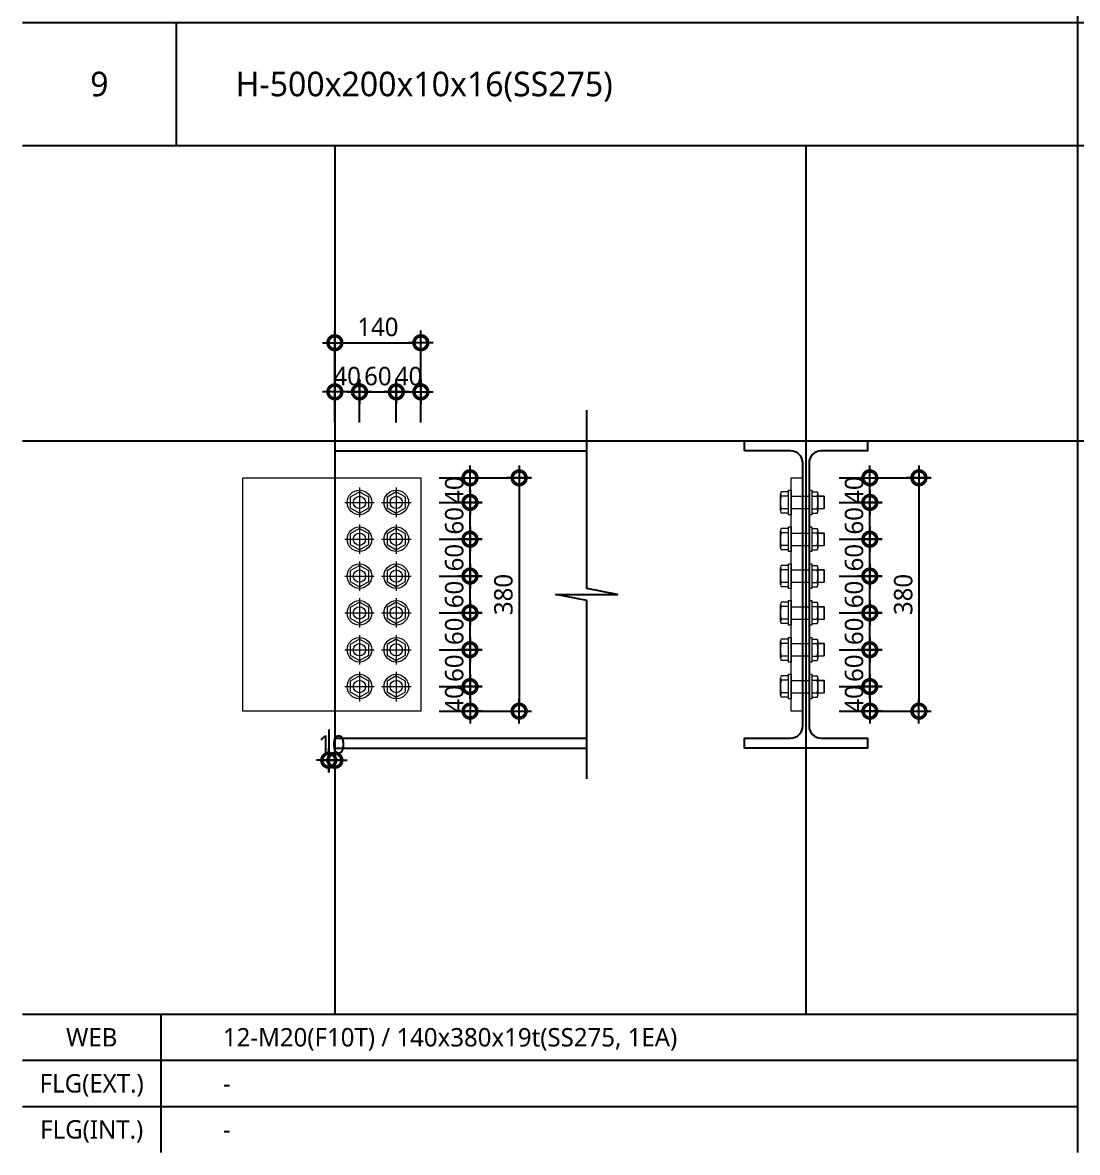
# Model space of a CAD drawing. Header units: millimetres. Extents: x 465 to 8156, y 210 to 5730.
# Drawn here: x 465 to 2182, y 210 to 2050 of the extents above; entities that cross this region are included whole.
import ezdxf
from ezdxf.enums import TextEntityAlignment as Align
from ezdxf.lldxf.tags import DXFTag

# ---------------------------------------------------------------- set-up
doc = ezdxf.new("R2010")
doc.units = ezdxf.units.MM
doc.header["$LTSCALE"] = 10
doc.linetypes.add('HID', pattern=[3.45, 2.25, -1.2])
doc.layers.get('Defpoints').update_dxf_attribs({"color": 137})
doc.layers.add('Anchor Bolt', color=4, linetype='Continuous', lineweight=0)
doc.layers.add('Plate', color=3, linetype='Continuous', lineweight=0)
for name, color, linetype in [('DIM', 7, 'Continuous'), ('STEEL', 4, 'Continuous'), ('SYM', 6, 'Continuous'), ('TABLE', 7, 'Continuous'), ('TEXT', 3, 'Continuous')]:
    doc.layers.add(name, color=color, linetype=linetype)
doc.layers.add('TEMP', color=171, linetype='Continuous', plot=False)
doc.styles.add('S1', font='malgun.ttf')
doc.styles.add('스타일1', font='malgun.ttf')
tags = doc.linetypes.add('DASHED0', pattern=[1, 0.5, -0.5]).pattern_tags.tags
tags[6:7] = [DXFTag(74, 4), DXFTag(75, 0), DXFTag(340, '0'), DXFTag(46, 0.0), DXFTag(50, 0.0), DXFTag(44, 0.0), DXFTag(45, 0.0)]
tags[4:5] = [DXFTag(74, 4), DXFTag(75, 0), DXFTag(340, '0'), DXFTag(46, 0.0), DXFTag(50, 0.0), DXFTag(44, 0.0), DXFTag(45, 0.0)]
doc.dimstyles.new('CJA-10', dxfattribs={"dimscale": 10, "dimtxt": 3, "dimasz": 1, "dimexe": 2, "dimexo": 3, "dimgap": 1, "dimtad": 1, "dimdec": 0, "dimzin": 1, "dimdsep": 46, "dimlunit": 6, "dimtxsty": '스타일1', "dimblk": 'GAUN-DOT', "dimcen": -2, "dimdle": 2, "dimclrd": 256, "dimclre": 256, "dimclrt": 3, "dimadec": 0, "dimazin": 0, "dimtfac": 1, "dimtdec": 0, "dimtix": 1, "dimtmove": 2, "dimatfit": 3, "dimldrblk": 'DOTSMALL', "dimfxl": 1, "dimtolj": 1, "dimtzin": 1, "dimarcsym": 0})

# ---------------------------------------------------------------- blocks, each defined once
blk = doc.blocks.new('HEADED_HT_BOLT-PLAN-M20F10T')
at = {"layer": 'Anchor Bolt', "color": 1}
for p, q in [((0, 24), (0, -24)), ((-24, 0), (24, 0))]:
    blk.add_line(p, q, dxfattribs=at)
at = {"layer": 'Anchor Bolt'}
blk.add_lwpolyline([(0, 17.3), (-15, 8.7), (-15, -8.7), (0, -17.3), (15, -8.7), (15, 8.7), (0, 17.3)], dxfattribs=at)
at = {"layer": 'Anchor Bolt', "color": 8}
blk.add_circle((0, 0), 20, dxfattribs=at)
at = {"layer": 'Anchor Bolt'}
blk.add_circle((0, 0), 10, dxfattribs=at)
blk = doc.blocks.new('HEADED_HT_BOLT-HEAD-M20')
for p, q in [((-20, 0), (-20, 4.5)), ((-20, 4.5), (20, 4.5)), ((20, 0), (-20, 0)), ((-17.3, 4.5), (-17.3, 16.2)), ((-17.3, 4.5), (17.3, 4.5)), ((-13.9, 17.5), (13.9, 17.5)), ((-10.4, 4.5), (-10.4, 16.2)), ((10.4, 4.5), (10.4, 16.2)), ((17.3, 4.5), (17.3, 16.2)), ((20, 4.5), (20, 0))]:
    blk.add_line(p, q)
for centre, radius, start, end in [((-13.9, 12.2), 5.27, 48.86, 131.14), ((0, -24.7), 42.2, 75.7395, 104.2605), ((13.9, 12.2), 5.27, 48.86, 131.14)]:
    blk.add_arc(centre, radius, start, end)
blk = doc.blocks.new('HEADED_HT_BOLT-TAIL-M20')
for p, q in [((-10.5, 24), (-10, 24.5)), ((-10.5, 14.5), (-10.5, 24)), ((-10.5, 24), (10.5, 24)), ((-10, 24.5), (10, 24.5)), ((-10, 14.5), (-10, 24.5)), ((10, 24.5), (10.5, 24)), ((10, 14.5), (10, 24.5)), ((10.5, 24), (10.5, 14.5)), ((-20, 0), (-20, 4.5)), ((-20, 4.5), (20, 4.5)), ((20, 0), (-20, 0)), ((-17.3, 4.5), (-17.3, 13.5)), ((-17.3, 4.5), (17.3, 4.5)), ((-13.9, 14.5), (13.9, 14.5)), ((-10.4, 4.5), (-10.4, 13.5)), ((10.4, 4.5), (10.4, 13.5)), ((17.3, 4.5), (17.3, 13.5)), ((20, 4.5), (20, 0))]:
    blk.add_line(p, q)
for centre, radius, start, end in [((-13.9, 8), 6.5, 57.7958, 122.2042), ((0, -40), 54.5, 79.0073, 100.9927), ((13.9, 8), 6.5, 57.7958, 122.2042)]:
    blk.add_arc(centre, radius, start, end)
blk = doc.blocks.new('GAUN-DOT')
at = {"linetype": 'ByBlock'}
for p, q in [((0, -2), (0, 2)), ((2, 0), (-2, 0))]:
    blk.add_line(p, q, dxfattribs=at)
at = {"const_width": 2.25}
blk.add_lwpolyline([(0, 0.28125, 1), (0, -0.28125, 1)], format="xyb", close=True, dxfattribs=at)
blk = doc.blocks.new('*D42')
at = {"layer": 'Defpoints', "color": 0, "transparency": 16777216}
for p in [(1113.5, 968.6), (1113.5, 928.6), (1193.5, 928.6)]:
    blk.add_point(p, dxfattribs=at)
at = {"layer": 'DIM', "lineweight": -2, "transparency": 16777216}
for p, q in [((1193.5, 978.6), (1193.5, 988.6)), ((1143.5, 968.6), (1213.5, 968.6)), ((1193.5, 968.6), (1193.5, 928.6)), ((1143.5, 928.6), (1213.5, 928.6)), ((1193.5, 918.6), (1193.5, 908.6))]:
    blk.add_line(p, q, dxfattribs=at)
at = {"layer": 'DIM', "lineweight": -2, "transparency": 16777216, "xscale": 10, "yscale": 10, "zscale": 10}
for p, rotation in [((1193.5, 968.6), 270), ((1193.5, 928.6), 90)]:
    blk.add_blockref('GAUN-DOT', p, dxfattribs=dict(at, rotation=rotation))
at = {"layer": 'DIM', "color": 3, "transparency": 16777216, "insert": (1168, 948.6), "char_height": 30, "attachment_point": 5, "rotation": 90, "style": '스타일1'}
blk.add_mtext('\\A1;40', dxfattribs=at)
blk = doc.blocks.new('_DotSmall')
at = {"color": 0, "linetype": 'ByBlock', "const_width": 0.5}
blk.add_lwpolyline([(-0.0625, 0, 1), (0.0625, 0, 1)], format="xyb", close=True, dxfattribs=at)
blk = doc.blocks.new('*D43')
at = {"layer": 'Defpoints', "color": 0, "transparency": 16777216}
for p in [(1113.5, 1028.6), (1193.5, 1028.6), (1113.5, 968.6)]:
    blk.add_point(p, dxfattribs=at)
at = {"layer": 'DIM', "lineweight": -2, "transparency": 16777216}
for p, q in [((1193.5, 1038.6), (1193.5, 1048.6)), ((1143.5, 1028.6), (1213.5, 1028.6)), ((1193.5, 968.6), (1193.5, 1028.6)), ((1143.5, 968.6), (1213.5, 968.6)), ((1193.5, 958.6), (1193.5, 948.6))]:
    blk.add_line(p, q, dxfattribs=at)
at = {"layer": 'DIM', "lineweight": -2, "transparency": 16777216, "xscale": 10, "yscale": 10, "zscale": 10}
for p, rotation in [((1193.5, 1028.6), 270), ((1193.5, 968.6), 90)]:
    blk.add_blockref('GAUN-DOT', p, dxfattribs=dict(at, rotation=rotation))
at = {"layer": 'DIM', "color": 3, "transparency": 16777216, "insert": (1168, 998.6), "char_height": 30, "attachment_point": 5, "rotation": 90, "style": '스타일1'}
blk.add_mtext('\\A1;60', dxfattribs=at)
blk = doc.blocks.new('*D44')
at = {"layer": 'Defpoints', "color": 0, "transparency": 16777216}
for p in [(1113.5, 1088.6), (1193.5, 1088.6), (1113.5, 1028.6)]:
    blk.add_point(p, dxfattribs=at)
at = {"layer": 'DIM', "lineweight": -2, "transparency": 16777216}
for p, q in [((1193.5, 1098.6), (1193.5, 1108.6)), ((1143.5, 1088.6), (1213.5, 1088.6)), ((1193.5, 1028.6), (1193.5, 1088.6)), ((1143.5, 1028.6), (1213.5, 1028.6)), ((1193.5, 1018.6), (1193.5, 1008.6))]:
    blk.add_line(p, q, dxfattribs=at)
at = {"layer": 'DIM', "lineweight": -2, "transparency": 16777216, "xscale": 10, "yscale": 10, "zscale": 10}
for p, rotation in [((1193.5, 1088.6), 270), ((1193.5, 1028.6), 90)]:
    blk.add_blockref('GAUN-DOT', p, dxfattribs=dict(at, rotation=rotation))
at = {"layer": 'DIM', "color": 3, "transparency": 16777216, "insert": (1168, 1058.6), "char_height": 30, "attachment_point": 5, "rotation": 90, "style": '스타일1'}
blk.add_mtext('\\A1;60', dxfattribs=at)
blk = doc.blocks.new('*D45')
at = {"layer": 'Defpoints', "color": 0, "transparency": 16777216}
for p in [(1113.5, 1148.6), (1193.5, 1148.6), (1113.5, 1088.6)]:
    blk.add_point(p, dxfattribs=at)
at = {"layer": 'DIM', "lineweight": -2, "transparency": 16777216}
for p, q in [((1193.5, 1158.6), (1193.5, 1168.6)), ((1143.5, 1148.6), (1213.5, 1148.6)), ((1193.5, 1088.6), (1193.5, 1148.6)), ((1143.5, 1088.6), (1213.5, 1088.6)), ((1193.5, 1078.6), (1193.5, 1068.6))]:
    blk.add_line(p, q, dxfattribs=at)
at = {"layer": 'DIM', "lineweight": -2, "transparency": 16777216, "xscale": 10, "yscale": 10, "zscale": 10}
for p, rotation in [((1193.5, 1148.6), 270), ((1193.5, 1088.6), 90)]:
    blk.add_blockref('GAUN-DOT', p, dxfattribs=dict(at, rotation=rotation))
at = {"layer": 'DIM', "color": 3, "transparency": 16777216, "insert": (1168, 1118.6), "char_height": 30, "attachment_point": 5, "rotation": 90, "style": '스타일1'}
blk.add_mtext('\\A1;60', dxfattribs=at)
blk = doc.blocks.new('*D46')
at = {"layer": 'Defpoints', "color": 0, "transparency": 16777216}
for p in [(1113.5, 1208.6), (1193.5, 1208.6), (1113.5, 1148.6)]:
    blk.add_point(p, dxfattribs=at)
at = {"layer": 'DIM', "lineweight": -2, "transparency": 16777216}
for p, q in [((1193.5, 1218.6), (1193.5, 1228.6)), ((1143.5, 1208.6), (1213.5, 1208.6)), ((1193.5, 1148.6), (1193.5, 1208.6)), ((1143.5, 1148.6), (1213.5, 1148.6)), ((1193.5, 1138.6), (1193.5, 1128.6))]:
    blk.add_line(p, q, dxfattribs=at)
at = {"layer": 'DIM', "lineweight": -2, "transparency": 16777216, "xscale": 10, "yscale": 10, "zscale": 10}
for p, rotation in [((1193.5, 1208.6), 270), ((1193.5, 1148.6), 90)]:
    blk.add_blockref('GAUN-DOT', p, dxfattribs=dict(at, rotation=rotation))
at = {"layer": 'DIM', "color": 3, "transparency": 16777216, "insert": (1168, 1178.6), "char_height": 30, "attachment_point": 5, "rotation": 90, "style": '스타일1'}
blk.add_mtext('\\A1;60', dxfattribs=at)
blk = doc.blocks.new('*D47')
at = {"layer": 'Defpoints', "color": 0, "transparency": 16777216}
for p in [(1113.5, 1268.6), (1193.5, 1268.6), (1113.5, 1208.6)]:
    blk.add_point(p, dxfattribs=at)
at = {"layer": 'DIM', "lineweight": -2, "transparency": 16777216}
for p, q in [((1193.5, 1278.6), (1193.5, 1288.6)), ((1143.5, 1268.6), (1213.5, 1268.6)), ((1193.5, 1208.6), (1193.5, 1268.6)), ((1143.5, 1208.6), (1213.5, 1208.6)), ((1193.5, 1198.6), (1193.5, 1188.6))]:
    blk.add_line(p, q, dxfattribs=at)
at = {"layer": 'DIM', "lineweight": -2, "transparency": 16777216, "xscale": 10, "yscale": 10, "zscale": 10}
for p, rotation in [((1193.5, 1268.6), 270), ((1193.5, 1208.6), 90)]:
    blk.add_blockref('GAUN-DOT', p, dxfattribs=dict(at, rotation=rotation))
at = {"layer": 'DIM', "color": 3, "transparency": 16777216, "insert": (1168, 1238.6), "char_height": 30, "attachment_point": 5, "rotation": 90, "style": '스타일1'}
blk.add_mtext('\\A1;60', dxfattribs=at)
blk = doc.blocks.new('*D48')
at = {"layer": 'Defpoints', "color": 0, "transparency": 16777216}
for p in [(1113.5, 1308.6), (1193.5, 1308.6), (1113.5, 1268.6)]:
    blk.add_point(p, dxfattribs=at)
at = {"layer": 'DIM', "lineweight": -2, "transparency": 16777216}
for p, q in [((1193.5, 1318.6), (1193.5, 1328.6)), ((1143.5, 1308.6), (1213.5, 1308.6)), ((1193.5, 1268.6), (1193.5, 1308.6)), ((1143.5, 1268.6), (1213.5, 1268.6)), ((1193.5, 1258.6), (1193.5, 1248.6))]:
    blk.add_line(p, q, dxfattribs=at)
at = {"layer": 'DIM', "lineweight": -2, "transparency": 16777216, "xscale": 10, "yscale": 10, "zscale": 10}
for p, rotation in [((1193.5, 1308.6), 270), ((1193.5, 1268.6), 90)]:
    blk.add_blockref('GAUN-DOT', p, dxfattribs=dict(at, rotation=rotation))
at = {"layer": 'DIM', "color": 3, "transparency": 16777216, "insert": (1168, 1288.6), "char_height": 30, "attachment_point": 5, "rotation": 90, "style": '스타일1'}
blk.add_mtext('\\A1;40', dxfattribs=at)
blk = doc.blocks.new('*D49')
at = {"layer": 'Defpoints', "color": 0, "transparency": 16777216}
for p in [(1113.5, 1308.6), (1113.5, 928.6), (1273.5, 928.6)]:
    blk.add_point(p, dxfattribs=at)
at = {"layer": 'DIM', "lineweight": -2, "transparency": 16777216}
for p, q in [((1143.5, 1308.6), (1293.5, 1308.6)), ((1273.5, 1298.6), (1273.5, 938.6)), ((1143.5, 928.6), (1293.5, 928.6))]:
    blk.add_line(p, q, dxfattribs=at)
at = {"layer": 'DIM', "lineweight": -2, "transparency": 16777216, "xscale": 10, "yscale": 10, "zscale": 10}
for p, rotation in [((1273.5, 1308.6), 90), ((1273.5, 928.6), 270)]:
    blk.add_blockref('GAUN-DOT', p, dxfattribs=dict(at, rotation=rotation))
at = {"layer": 'DIM', "color": 3, "transparency": 16777216, "insert": (1248, 1118.6), "char_height": 30, "attachment_point": 5, "rotation": 90, "style": '스타일1'}
blk.add_mtext('\\A1;380', dxfattribs=at)
blk = doc.blocks.new('*D50')
at = {"layer": 'Defpoints', "color": 0, "transparency": 16777216}
for p in [(973.5, 1448.6), (973.5, 1368.6), (1013.5, 1368.6)]:
    blk.add_point(p, dxfattribs=at)
at = {"layer": 'DIM', "lineweight": -2, "transparency": 16777216}
for p, q in [((973.5, 1398.6), (973.5, 1468.6)), ((1013.5, 1398.6), (1013.5, 1468.6)), ((963.5, 1448.6), (953.5, 1448.6)), ((1013.5, 1448.6), (973.5, 1448.6)), ((1023.5, 1448.6), (1033.5, 1448.6))]:
    blk.add_line(p, q, dxfattribs=at)
at = {"layer": 'DIM', "lineweight": -2, "transparency": 16777216, "xscale": 10, "yscale": 10, "zscale": 10}
blk.add_blockref('GAUN-DOT', (973.5, 1448.6), dxfattribs=at)
at = {"layer": 'DIM', "lineweight": -2, "transparency": 16777216, "xscale": 10, "yscale": 10, "zscale": 10, "rotation": 180}
blk.add_blockref('GAUN-DOT', (1013.5, 1448.6), dxfattribs=at)
at = {"layer": 'DIM', "color": 3, "transparency": 16777216, "insert": (993.5, 1474.1), "char_height": 30, "attachment_point": 5, "style": '스타일1'}
blk.add_mtext('\\A1;40', dxfattribs=at)
blk = doc.blocks.new('*D51')
at = {"layer": 'Defpoints', "color": 0, "transparency": 16777216}
for p in [(1073.5, 1448.6), (1013.5, 1368.6), (1073.5, 1368.6)]:
    blk.add_point(p, dxfattribs=at)
at = {"layer": 'DIM', "lineweight": -2, "transparency": 16777216}
for p, q in [((1013.5, 1398.6), (1013.5, 1468.6)), ((1073.5, 1398.6), (1073.5, 1468.6)), ((1003.5, 1448.6), (993.5, 1448.6)), ((1013.5, 1448.6), (1073.5, 1448.6)), ((1083.5, 1448.6), (1093.5, 1448.6))]:
    blk.add_line(p, q, dxfattribs=at)
at = {"layer": 'DIM', "lineweight": -2, "transparency": 16777216, "xscale": 10, "yscale": 10, "zscale": 10}
blk.add_blockref('GAUN-DOT', (1013.5, 1448.6), dxfattribs=at)
at = {"layer": 'DIM', "lineweight": -2, "transparency": 16777216, "xscale": 10, "yscale": 10, "zscale": 10, "rotation": 180}
blk.add_blockref('GAUN-DOT', (1073.5, 1448.6), dxfattribs=at)
at = {"layer": 'DIM', "color": 3, "transparency": 16777216, "insert": (1043.5, 1474.1), "char_height": 30, "attachment_point": 5, "style": '스타일1'}
blk.add_mtext('\\A1;60', dxfattribs=at)
blk = doc.blocks.new('*D52')
at = {"layer": 'Defpoints', "color": 0, "transparency": 16777216}
for p in [(1113.5, 1448.6), (1073.5, 1368.6), (1113.5, 1368.6)]:
    blk.add_point(p, dxfattribs=at)
at = {"layer": 'DIM', "lineweight": -2, "transparency": 16777216}
for p, q in [((1073.5, 1398.6), (1073.5, 1468.6)), ((1113.5, 1398.6), (1113.5, 1468.6)), ((1063.5, 1448.6), (1053.5, 1448.6)), ((1073.5, 1448.6), (1113.5, 1448.6)), ((1123.5, 1448.6), (1133.5, 1448.6))]:
    blk.add_line(p, q, dxfattribs=at)
at = {"layer": 'DIM', "lineweight": -2, "transparency": 16777216, "xscale": 10, "yscale": 10, "zscale": 10}
blk.add_blockref('GAUN-DOT', (1073.5, 1448.6), dxfattribs=at)
at = {"layer": 'DIM', "lineweight": -2, "transparency": 16777216, "xscale": 10, "yscale": 10, "zscale": 10, "rotation": 180}
blk.add_blockref('GAUN-DOT', (1113.5, 1448.6), dxfattribs=at)
at = {"layer": 'DIM', "color": 3, "transparency": 16777216, "insert": (1093.5, 1474.1), "char_height": 30, "attachment_point": 5, "style": '스타일1'}
blk.add_mtext('\\A1;40', dxfattribs=at)
blk = doc.blocks.new('*D53')
at = {"layer": 'Defpoints', "color": 0, "transparency": 16777216}
for p in [(1113.5, 1528.6), (973.5, 1368.6), (1113.5, 1368.6)]:
    blk.add_point(p, dxfattribs=at)
at = {"layer": 'DIM', "lineweight": -2, "transparency": 16777216}
for p, q in [((973.5, 1398.6), (973.5, 1548.6)), ((1113.5, 1398.6), (1113.5, 1548.6)), ((983.5, 1528.6), (1103.5, 1528.6))]:
    blk.add_line(p, q, dxfattribs=at)
at = {"layer": 'DIM', "lineweight": -2, "transparency": 16777216, "xscale": 10, "yscale": 10, "zscale": 10, "rotation": 180}
blk.add_blockref('GAUN-DOT', (973.5, 1528.6), dxfattribs=at)
at = {"layer": 'DIM', "lineweight": -2, "transparency": 16777216, "xscale": 10, "yscale": 10, "zscale": 10}
blk.add_blockref('GAUN-DOT', (1113.5, 1528.6), dxfattribs=at)
at = {"layer": 'DIM', "color": 3, "transparency": 16777216, "insert": (1043.5, 1554.2), "char_height": 30, "attachment_point": 5, "style": '스타일1'}
blk.add_mtext('\\A1;140', dxfattribs=at)
blk = doc.blocks.new('*D54')
at = {"layer": 'Defpoints', "color": 0, "transparency": 16777216}
for p in [(963.5, 928.6), (973.5, 928.6), (963.5, 848.6)]:
    blk.add_point(p, dxfattribs=at)
at = {"layer": 'DIM', "lineweight": -2, "transparency": 16777216}
for p, q in [((963.5, 898.6), (963.5, 828.6)), ((973.5, 898.6), (973.5, 828.6)), ((953.5, 848.6), (943.5, 848.6)), ((973.5, 848.6), (963.5, 848.6)), ((983.5, 848.6), (993.5, 848.6))]:
    blk.add_line(p, q, dxfattribs=at)
at = {"layer": 'DIM', "lineweight": -2, "transparency": 16777216, "xscale": 10, "yscale": 10, "zscale": 10}
blk.add_blockref('GAUN-DOT', (963.5, 848.6), dxfattribs=at)
at = {"layer": 'DIM', "lineweight": -2, "transparency": 16777216, "xscale": 10, "yscale": 10, "zscale": 10, "rotation": 180}
blk.add_blockref('GAUN-DOT', (973.5, 848.6), dxfattribs=at)
at = {"layer": 'DIM', "color": 3, "transparency": 16777216, "insert": (968.5, 874.2), "char_height": 30, "attachment_point": 5, "style": '스타일1'}
blk.add_mtext('\\A1;10', dxfattribs=at)
blk = doc.blocks.new('*D55')
at = {"layer": 'Defpoints', "color": 0, "transparency": 16777216}
for p in [(1764.5, 968.6), (1764.5, 928.6), (1844.5, 928.6)]:
    blk.add_point(p, dxfattribs=at)
at = {"layer": 'DIM', "lineweight": -2, "transparency": 16777216}
for p, q in [((1844.5, 978.6), (1844.5, 988.6)), ((1794.5, 968.6), (1864.5, 968.6)), ((1844.5, 968.6), (1844.5, 928.6)), ((1794.5, 928.6), (1864.5, 928.6)), ((1844.5, 918.6), (1844.5, 908.6))]:
    blk.add_line(p, q, dxfattribs=at)
at = {"layer": 'DIM', "lineweight": -2, "transparency": 16777216, "xscale": 10, "yscale": 10, "zscale": 10}
for p, rotation in [((1844.5, 968.6), 270), ((1844.5, 928.6), 90)]:
    blk.add_blockref('GAUN-DOT', p, dxfattribs=dict(at, rotation=rotation))
at = {"layer": 'DIM', "color": 3, "transparency": 16777216, "insert": (1819, 948.6), "char_height": 30, "attachment_point": 5, "rotation": 90, "style": '스타일1'}
blk.add_mtext('\\A1;40', dxfattribs=at)
blk = doc.blocks.new('*D56')
at = {"layer": 'Defpoints', "color": 0, "transparency": 16777216}
for p in [(1764.5, 1028.6), (1844.5, 1028.6), (1764.5, 968.6)]:
    blk.add_point(p, dxfattribs=at)
at = {"layer": 'DIM', "lineweight": -2, "transparency": 16777216}
for p, q in [((1844.5, 1038.6), (1844.5, 1048.6)), ((1794.5, 1028.6), (1864.5, 1028.6)), ((1844.5, 968.6), (1844.5, 1028.6)), ((1794.5, 968.6), (1864.5, 968.6)), ((1844.5, 958.6), (1844.5, 948.6))]:
    blk.add_line(p, q, dxfattribs=at)
at = {"layer": 'DIM', "lineweight": -2, "transparency": 16777216, "xscale": 10, "yscale": 10, "zscale": 10}
for p, rotation in [((1844.5, 1028.6), 270), ((1844.5, 968.6), 90)]:
    blk.add_blockref('GAUN-DOT', p, dxfattribs=dict(at, rotation=rotation))
at = {"layer": 'DIM', "color": 3, "transparency": 16777216, "insert": (1819, 998.6), "char_height": 30, "attachment_point": 5, "rotation": 90, "style": '스타일1'}
blk.add_mtext('\\A1;60', dxfattribs=at)
blk = doc.blocks.new('*D57')
at = {"layer": 'Defpoints', "color": 0, "transparency": 16777216}
for p in [(1764.5, 1088.6), (1844.5, 1088.6), (1764.5, 1028.6)]:
    blk.add_point(p, dxfattribs=at)
at = {"layer": 'DIM', "lineweight": -2, "transparency": 16777216}
for p, q in [((1844.5, 1098.6), (1844.5, 1108.6)), ((1794.5, 1088.6), (1864.5, 1088.6)), ((1844.5, 1028.6), (1844.5, 1088.6)), ((1794.5, 1028.6), (1864.5, 1028.6)), ((1844.5, 1018.6), (1844.5, 1008.6))]:
    blk.add_line(p, q, dxfattribs=at)
at = {"layer": 'DIM', "lineweight": -2, "transparency": 16777216, "xscale": 10, "yscale": 10, "zscale": 10}
for p, rotation in [((1844.5, 1088.6), 270), ((1844.5, 1028.6), 90)]:
    blk.add_blockref('GAUN-DOT', p, dxfattribs=dict(at, rotation=rotation))
at = {"layer": 'DIM', "color": 3, "transparency": 16777216, "insert": (1819, 1058.6), "char_height": 30, "attachment_point": 5, "rotation": 90, "style": '스타일1'}
blk.add_mtext('\\A1;60', dxfattribs=at)
blk = doc.blocks.new('*D58')
at = {"layer": 'Defpoints', "color": 0, "transparency": 16777216}
for p in [(1764.5, 1148.6), (1844.5, 1148.6), (1764.5, 1088.6)]:
    blk.add_point(p, dxfattribs=at)
at = {"layer": 'DIM', "lineweight": -2, "transparency": 16777216}
for p, q in [((1844.5, 1158.6), (1844.5, 1168.6)), ((1794.5, 1148.6), (1864.5, 1148.6)), ((1844.5, 1088.6), (1844.5, 1148.6)), ((1794.5, 1088.6), (1864.5, 1088.6)), ((1844.5, 1078.6), (1844.5, 1068.6))]:
    blk.add_line(p, q, dxfattribs=at)
at = {"layer": 'DIM', "lineweight": -2, "transparency": 16777216, "xscale": 10, "yscale": 10, "zscale": 10}
for p, rotation in [((1844.5, 1148.6), 270), ((1844.5, 1088.6), 90)]:
    blk.add_blockref('GAUN-DOT', p, dxfattribs=dict(at, rotation=rotation))
at = {"layer": 'DIM', "color": 3, "transparency": 16777216, "insert": (1819, 1118.6), "char_height": 30, "attachment_point": 5, "rotation": 90, "style": '스타일1'}
blk.add_mtext('\\A1;60', dxfattribs=at)
blk = doc.blocks.new('*D59')
at = {"layer": 'Defpoints', "color": 0, "transparency": 16777216}
for p in [(1764.5, 1208.6), (1844.5, 1208.6), (1764.5, 1148.6)]:
    blk.add_point(p, dxfattribs=at)
at = {"layer": 'DIM', "lineweight": -2, "transparency": 16777216}
for p, q in [((1844.5, 1218.6), (1844.5, 1228.6)), ((1794.5, 1208.6), (1864.5, 1208.6)), ((1844.5, 1148.6), (1844.5, 1208.6)), ((1794.5, 1148.6), (1864.5, 1148.6)), ((1844.5, 1138.6), (1844.5, 1128.6))]:
    blk.add_line(p, q, dxfattribs=at)
at = {"layer": 'DIM', "lineweight": -2, "transparency": 16777216, "xscale": 10, "yscale": 10, "zscale": 10}
for p, rotation in [((1844.5, 1208.6), 270), ((1844.5, 1148.6), 90)]:
    blk.add_blockref('GAUN-DOT', p, dxfattribs=dict(at, rotation=rotation))
at = {"layer": 'DIM', "color": 3, "transparency": 16777216, "insert": (1819, 1178.6), "char_height": 30, "attachment_point": 5, "rotation": 90, "style": '스타일1'}
blk.add_mtext('\\A1;60', dxfattribs=at)
blk = doc.blocks.new('*D60')
at = {"layer": 'Defpoints', "color": 0, "transparency": 16777216}
for p in [(1764.5, 1268.6), (1844.5, 1268.6), (1764.5, 1208.6)]:
    blk.add_point(p, dxfattribs=at)
at = {"layer": 'DIM', "lineweight": -2, "transparency": 16777216}
for p, q in [((1844.5, 1278.6), (1844.5, 1288.6)), ((1794.5, 1268.6), (1864.5, 1268.6)), ((1844.5, 1208.6), (1844.5, 1268.6)), ((1794.5, 1208.6), (1864.5, 1208.6)), ((1844.5, 1198.6), (1844.5, 1188.6))]:
    blk.add_line(p, q, dxfattribs=at)
at = {"layer": 'DIM', "lineweight": -2, "transparency": 16777216, "xscale": 10, "yscale": 10, "zscale": 10}
for p, rotation in [((1844.5, 1268.6), 270), ((1844.5, 1208.6), 90)]:
    blk.add_blockref('GAUN-DOT', p, dxfattribs=dict(at, rotation=rotation))
at = {"layer": 'DIM', "color": 3, "transparency": 16777216, "insert": (1819, 1238.6), "char_height": 30, "attachment_point": 5, "rotation": 90, "style": '스타일1'}
blk.add_mtext('\\A1;60', dxfattribs=at)
blk = doc.blocks.new('*D61')
at = {"layer": 'Defpoints', "color": 0, "transparency": 16777216}
for p in [(1764.5, 1308.6), (1844.5, 1308.6), (1764.5, 1268.6)]:
    blk.add_point(p, dxfattribs=at)
at = {"layer": 'DIM', "lineweight": -2, "transparency": 16777216}
for p, q in [((1844.5, 1318.6), (1844.5, 1328.6)), ((1794.5, 1308.6), (1864.5, 1308.6)), ((1844.5, 1268.6), (1844.5, 1308.6)), ((1794.5, 1268.6), (1864.5, 1268.6)), ((1844.5, 1258.6), (1844.5, 1248.6))]:
    blk.add_line(p, q, dxfattribs=at)
at = {"layer": 'DIM', "lineweight": -2, "transparency": 16777216, "xscale": 10, "yscale": 10, "zscale": 10}
for p, rotation in [((1844.5, 1308.6), 270), ((1844.5, 1268.6), 90)]:
    blk.add_blockref('GAUN-DOT', p, dxfattribs=dict(at, rotation=rotation))
at = {"layer": 'DIM', "color": 3, "transparency": 16777216, "insert": (1819, 1288.6), "char_height": 30, "attachment_point": 5, "rotation": 90, "style": '스타일1'}
blk.add_mtext('\\A1;40', dxfattribs=at)
blk = doc.blocks.new('*D62')
at = {"layer": 'Defpoints', "color": 0, "transparency": 16777216}
for p in [(1764.5, 1308.6), (1764.5, 928.6), (1924.5, 928.6)]:
    blk.add_point(p, dxfattribs=at)
at = {"layer": 'DIM', "lineweight": -2, "transparency": 16777216}
for p, q in [((1794.5, 1308.6), (1944.5, 1308.6)), ((1924.5, 1298.6), (1924.5, 938.6)), ((1794.5, 928.6), (1944.5, 928.6))]:
    blk.add_line(p, q, dxfattribs=at)
at = {"layer": 'DIM', "lineweight": -2, "transparency": 16777216, "xscale": 10, "yscale": 10, "zscale": 10}
for p, rotation in [((1924.5, 1308.6), 90), ((1924.5, 928.6), 270)]:
    blk.add_blockref('GAUN-DOT', p, dxfattribs=dict(at, rotation=rotation))
at = {"layer": 'DIM', "color": 3, "transparency": 16777216, "insert": (1899, 1118.6), "char_height": 30, "attachment_point": 5, "rotation": 90, "style": '스타일1'}
blk.add_mtext('\\A1;380', dxfattribs=at)

msp = doc.modelspace()

# ---------------------------------------------------------------- linework, layer by layer
at = {"layer": 'Anchor Bolt', "linetype": 'DASHED0'}
for p, q in [((1716.5, 1278.6), (1745.5, 1278.6)), ((1716.5, 1278.6), (1745.5, 1278.6)), ((1716.5, 1258.6), (1745.5, 1258.6)), ((1716.5, 1258.6), (1745.5, 1258.6)), ((1716.5, 1218.6), (1745.5, 1218.6)), ((1716.5, 1218.6), (1745.5, 1218.6)), ((1716.5, 1198.6), (1745.5, 1198.6)), ((1716.5, 1198.6), (1745.5, 1198.6)), ((1716.5, 1158.6), (1745.5, 1158.6)), ((1716.5, 1158.6), (1745.5, 1158.6)), ((1716.5, 1138.6), (1745.5, 1138.6)), ((1716.5, 1138.6), (1745.5, 1138.6)), ((1716.5, 1098.6), (1745.5, 1098.6)), ((1716.5, 1098.6), (1745.5, 1098.6)), ((1716.5, 1078.6), (1745.5, 1078.6)), ((1716.5, 1078.6), (1745.5, 1078.6)), ((1716.5, 1038.6), (1745.5, 1038.6)), ((1716.5, 1038.6), (1745.5, 1038.6)), ((1716.5, 1018.6), (1745.5, 1018.6)), ((1716.5, 1018.6), (1745.5, 1018.6)), ((1716.5, 978.6), (1745.5, 978.6)), ((1716.5, 978.6), (1745.5, 978.6)), ((1716.5, 958.6), (1745.5, 958.6)), ((1716.5, 958.6), (1745.5, 958.6))]:
    msp.add_line(p, q, dxfattribs=at)
at = {"layer": 'Plate'}
for points in [[(823.5, 928.6), (823.5, 1308.6), (1113.5, 1308.6), (1113.5, 928.6), (823.5, 928.6)], [(1735.5, 928.6), (1716.5, 928.6), (1716.5, 1308.6), (1735.5, 1308.6)]]:
    msp.add_lwpolyline(points, dxfattribs=at)
at = {"layer": 'STEEL'}
for p, q in [((973.5, 1368.6), (1383.5, 1368.6)), ((973.5, 1368.6), (973.5, 1308.6)), ((973.5, 1352.6), (1383.5, 1352.6)), ((973.5, 928.6), (973.5, 868.6)), ((973.5, 884.6), (1383.5, 884.6)), ((973.5, 868.6), (1383.5, 868.6))]:
    msp.add_line(p, q, dxfattribs=at)
at = {"layer": 'STEEL', "linetype": 'HID'}
msp.add_line((973.5, 1308.6), (973.5, 928.6), dxfattribs=at)
at = {"layer": 'STEEL'}
msp.add_lwpolyline([(1640.5, 1352.6), (1640.5, 1368.6), (1840.5, 1368.6), (1840.5, 1352.6), (1765.5, 1352.6, 0.414214), (1745.5, 1332.6), (1745.5, 904.6, 0.414214), (1765.5, 884.6), (1840.5, 884.6), (1840.5, 868.6), (1640.5, 868.6), (1640.5, 884.6), (1715.5, 884.6, 0.414214), (1735.5, 904.6), (1735.5, 1332.6, 0.414214), (1715.5, 1352.6), (1640.5, 1352.6)], format="xyb", dxfattribs=at)
at = {"layer": 'SYM'}
msp.add_lwpolyline([(1383.5, 818.6), (1383.5, 1108.6), (1333.5, 1118.6), (1433.5, 1118.6), (1383.5, 1128.6), (1383.5, 1418.6)], dxfattribs=at)
at = {"layer": 'TABLE', "color": 3}
for p, q in [((2182.5, 5730), (2182.5, 210)), ((465, 2050), (7335, 2050))]:
    msp.add_line(p, q, dxfattribs=at)
at = {"layer": 'TABLE', "color": 4}
for p, q in [((715, 2050), (715, 1850)), ((465, 1850), (7335, 1850))]:
    msp.add_line(p, q, dxfattribs=at)
at = {"layer": 'TABLE', "color": 6}
for p, q in [((465, 435), (2182.5, 435)), ((690, 435), (690, 210)), ((465, 360), (2182.5, 360)), ((465, 285), (2182.5, 285))]:
    msp.add_line(p, q, dxfattribs=at)
at = {"layer": 'TEMP'}
for p, q in [((973.5, 1850), (973.5, 435)), ((973.5, 1850), (973.5, 435)), ((1740.5, 1850), (1740.5, 435)), ((1740.5, 1850), (1740.5, 435)), ((465, 1368.6), (7335, 1368.6))]:
    msp.add_line(p, q, dxfattribs=at)

# ---------------------------------------------------------------- block references
at = {"layer": 'Anchor Bolt'}
for p in [(1013.5, 1268.6), (1073.5, 1268.6), (1013.5, 1208.6), (1073.5, 1208.6), (1013.5, 1148.6), (1073.5, 1148.6), (1013.5, 1088.6), (1073.5, 1088.6), (1013.5, 1028.6), (1073.5, 1028.6), (1013.5, 968.6), (1073.5, 968.6)]:
    msp.add_blockref('HEADED_HT_BOLT-PLAN-M20F10T', p, dxfattribs=at)
for name, p, rotation in [('HEADED_HT_BOLT-HEAD-M20', (1716.5, 1268.6), 90), ('HEADED_HT_BOLT-HEAD-M20', (1716.5, 1268.6), 90), ('HEADED_HT_BOLT-TAIL-M20', (1745.5, 1268.6), 270), ('HEADED_HT_BOLT-TAIL-M20', (1745.5, 1268.6), 270), ('HEADED_HT_BOLT-HEAD-M20', (1716.5, 1208.6), 90), ('HEADED_HT_BOLT-HEAD-M20', (1716.5, 1208.6), 90), ('HEADED_HT_BOLT-TAIL-M20', (1745.5, 1208.6), 270), ('HEADED_HT_BOLT-TAIL-M20', (1745.5, 1208.6), 270), ('HEADED_HT_BOLT-HEAD-M20', (1716.5, 1148.6), 90), ('HEADED_HT_BOLT-HEAD-M20', (1716.5, 1148.6), 90), ('HEADED_HT_BOLT-TAIL-M20', (1745.5, 1148.6), 270), ('HEADED_HT_BOLT-TAIL-M20', (1745.5, 1148.6), 270), ('HEADED_HT_BOLT-HEAD-M20', (1716.5, 1088.6), 90), ('HEADED_HT_BOLT-HEAD-M20', (1716.5, 1088.6), 90), ('HEADED_HT_BOLT-TAIL-M20', (1745.5, 1088.6), 270), ('HEADED_HT_BOLT-TAIL-M20', (1745.5, 1088.6), 270), ('HEADED_HT_BOLT-HEAD-M20', (1716.5, 1028.6), 90), ('HEADED_HT_BOLT-HEAD-M20', (1716.5, 1028.6), 90), ('HEADED_HT_BOLT-TAIL-M20', (1745.5, 1028.6), 270), ('HEADED_HT_BOLT-TAIL-M20', (1745.5, 1028.6), 270), ('HEADED_HT_BOLT-HEAD-M20', (1716.5, 968.6), 90), ('HEADED_HT_BOLT-HEAD-M20', (1716.5, 968.6), 90), ('HEADED_HT_BOLT-TAIL-M20', (1745.5, 968.6), 270), ('HEADED_HT_BOLT-TAIL-M20', (1745.5, 968.6), 270)]:
    msp.add_blockref(name, p, dxfattribs=dict(at, rotation=rotation))

# ---------------------------------------------------------------- texts
at = {"layer": 'TEXT', "color": 6, "linetype": 'ByBlock', "style": '스타일1'}
msp.add_text('9', height=40, dxfattribs=at).set_placement((590, 1950), align=Align.MIDDLE_CENTER)
at = {"layer": 'TEXT', "linetype": 'ByBlock', "style": '스타일1'}
msp.add_text('H-500x200x10x16(SS275)', height=40, dxfattribs=at).set_placement((812, 1950), align=Align.MIDDLE_LEFT)
at = {"layer": 'TEXT', "style": 'S1'}
for s, p in [('WEB', (577.5, 397.5)), ('WEB', (577.5, 397.5)), ('FLG(EXT.)', (577.5, 322.5)), ('FLG(INT.)', (577.5, 247.5))]:
    msp.add_text(s, height=30, dxfattribs=at).set_placement(p, align=Align.MIDDLE_CENTER)
for s, p in [('12-M20(F10T) / 140x380x19t(SS275, 1EA)', (791.2, 397.5)), ('-', (791.2, 322.5)), ('-', (791.2, 322.5)), ('-', (791.2, 247.5)), ('-', (791.2, 247.5))]:
    msp.add_text(s, height=30, dxfattribs=at).set_placement(p, align=Align.MIDDLE_LEFT)

# ---------------------------------------------------------------- dimensions: what is measured, and where the dimension line sits
at = {"layer": 'DIM'}
for p1, p2, distance, picture, middle in [((973.5, 1368.6), (1113.5, 1368.6), 160, '*D53', (1043.5, 1554.2)), ((1013.5, 1368.6), (973.5, 1368.6), -80, '*D50', (993.5, 1474.1)), ((1013.5, 1368.6), (1073.5, 1368.6), 80, '*D51', (1043.5, 1474.1)), ((1073.5, 1368.6), (1113.5, 1368.6), 80, '*D52', (1093.5, 1474.1)), ((1113.5, 1268.6), (1113.5, 1308.6), -80, '*D48', (1168, 1288.6)), ((1113.5, 1308.6), (1113.5, 928.6), 160, '*D49', (1248, 1118.6)), ((1764.5, 1268.6), (1764.5, 1308.6), -80, '*D61', (1819, 1288.6)), ((1764.5, 1308.6), (1764.5, 928.6), 160, '*D62', (1899, 1118.6)), ((1113.5, 1208.6), (1113.5, 1268.6), -80, '*D47', (1168, 1238.6)), ((1764.5, 1208.6), (1764.5, 1268.6), -80, '*D60', (1819, 1238.6)), ((1113.5, 1148.6), (1113.5, 1208.6), -80, '*D46', (1168, 1178.6)), ((1764.5, 1148.6), (1764.5, 1208.6), -80, '*D59', (1819, 1178.6)), ((1113.5, 1088.6), (1113.5, 1148.6), -80, '*D45', (1168, 1118.6)), ((1764.5, 1088.6), (1764.5, 1148.6), -80, '*D58', (1819, 1118.6)), ((1113.5, 1028.6), (1113.5, 1088.6), -80, '*D44', (1168, 1058.6)), ((1764.5, 1028.6), (1764.5, 1088.6), -80, '*D57', (1819, 1058.6)), ((1113.5, 968.6), (1113.5, 1028.6), -80, '*D43', (1168, 998.6)), ((1764.5, 968.6), (1764.5, 1028.6), -80, '*D56', (1819, 998.6)), ((1113.5, 968.6), (1113.5, 928.6), 80, '*D42', (1168, 948.6)), ((1764.5, 968.6), (1764.5, 928.6), 80, '*D55', (1819, 948.6)), ((973.5, 928.6), (963.5, 928.6), 80, '*D54', (968.5, 874.2))]:
    dim = msp.add_aligned_dim(p1=p1, p2=p2, distance=distance, dimstyle='CJA-10', dxfattribs=at)
    dim.commit()
    dim.dimension.update_dxf_attribs({"geometry": picture, "text_midpoint": middle})

doc.saveas('drawing.dxf')
